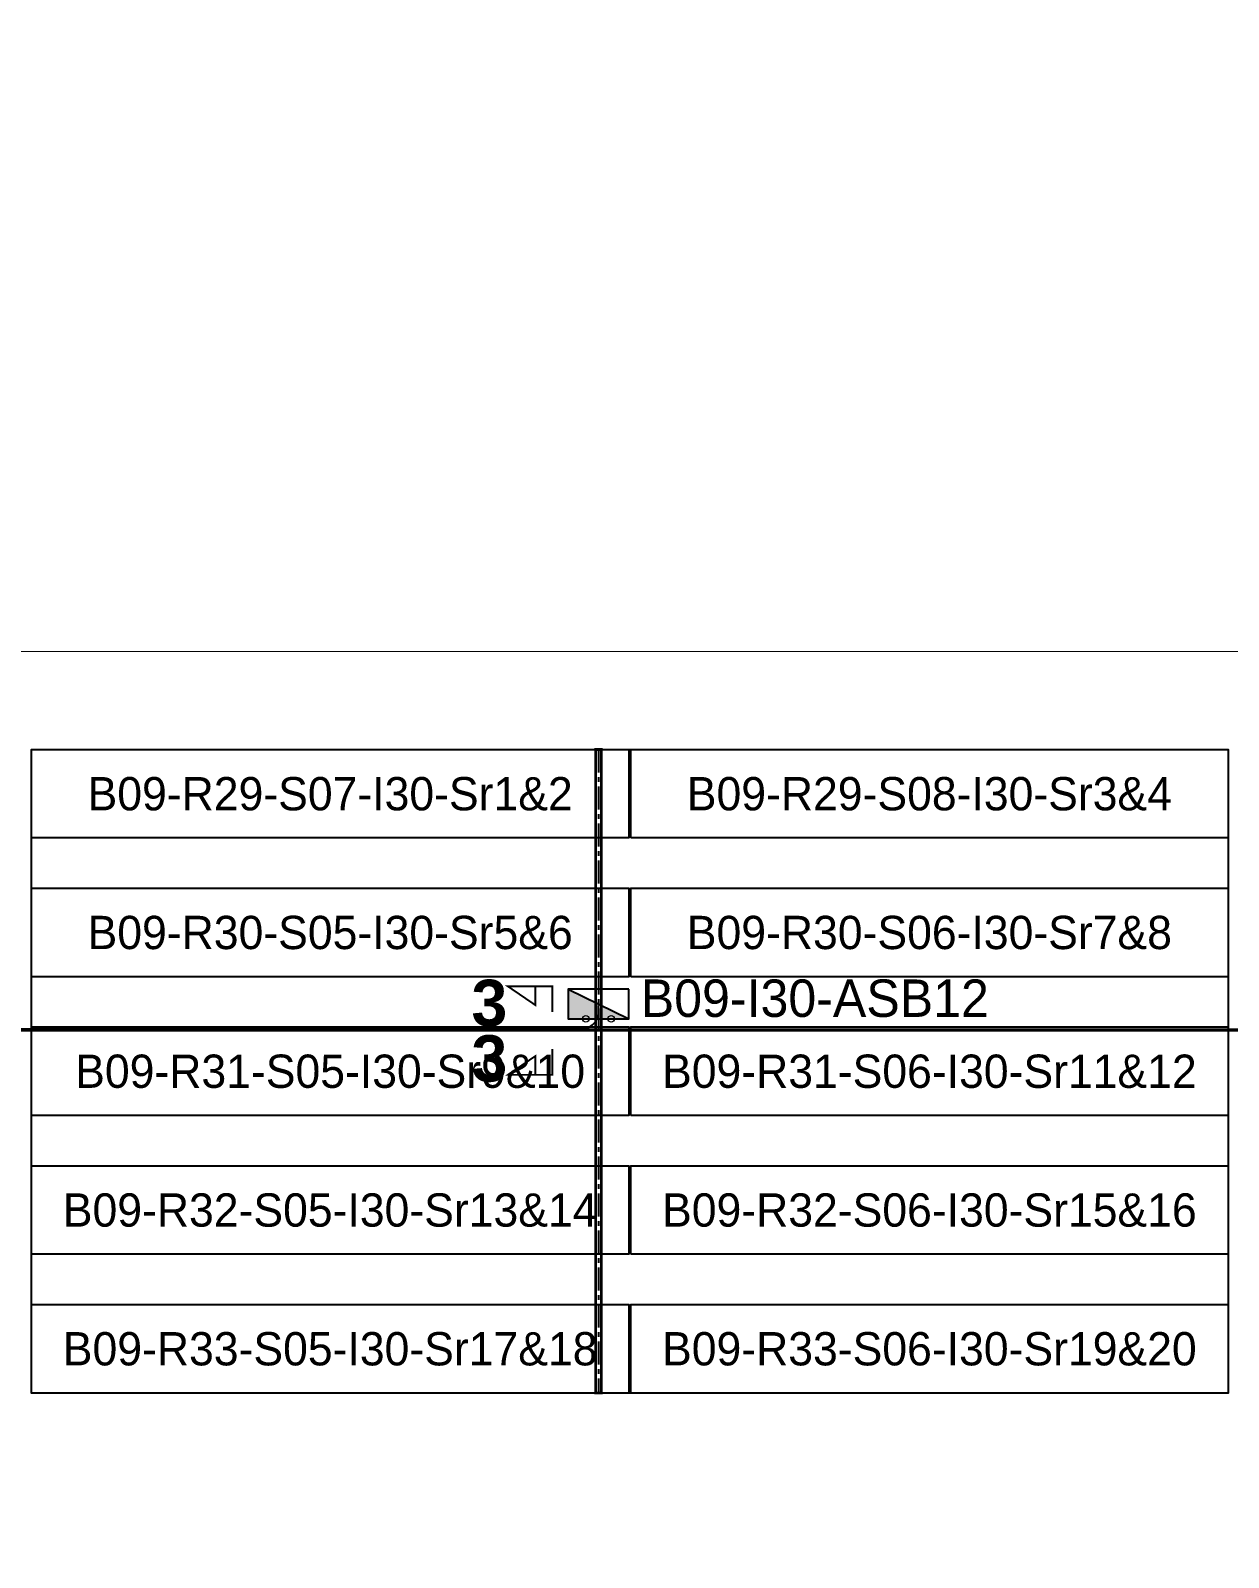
# Model space of a CAD drawing. Header units: metres. Extents: x 530797 to 531186, y 2674849 to 2675274.
# Drawn here: x 530991.4 to 531056.2, y 2675020.4 to 2675102.9 of the extents above; entities that cross this region are included whole.
import ezdxf
from ezdxf.enums import TextEntityAlignment as Align

# ---------------------------------------------------------------- set-up
doc = ezdxf.new("R2010")
doc.units = ezdxf.units.M
doc.linetypes.add('CENTER', pattern=[2, 1.25, -0.25, 0.25, -0.25])
doc.layers.add('Boundary-12.5 MW Block', color=6, linetype='Continuous', lineweight=9)
doc.layers.add('PILE', color=1, linetype='Continuous', lineweight=15)
for name, color, linetype in [('DC Trench BL-09', 40, 'Continuous'), ('E-Inverter Grouping', 2, 'Continuous'), ('Inverter Block-09', 7, 'Continuous'), ('LT Cable(AG) INV to LT Panel BL-09', 2, 'Continuous'), ('Messenger Wire Block-09 (Master Path)', 30, 'Continuous'), ('Messenger Wire Block-09 (MW Path)', 191, 'Continuous'), ('MMS Table Block-09', 8, 'Continuous'), ('Plan Line - DC BL-09', 40, 'Continuous'), ('Section Marking BL-09', 2, 'Continuous')]:
    doc.layers.add(name, color=color, linetype=linetype)
doc.styles.add('BoldTextStyle', font='arialbd.ttf')
doc.styles.get("Standard").update_dxf_attribs({"font": 'Adani Regular.ttf'})

# ---------------------------------------------------------------- blocks, each defined once
blk = doc.blocks.new('MMS Table (32.292 x 4.788)')
at = {"color": 0}
blk.add_lwpolyline([(0, -0.002), (0, 4.786), (32.292, 4.786), (32.292, -0.002)], close=True, dxfattribs=at)
at = {"color": 7}
blk.add_attdef('ID1', text='', height=1.8, dxfattribs=at).set_placement((16.146, 2.392), align=Align.MIDDLE_CENTER)
blk = doc.blocks.new('Inverter Block')
h = blk.add_hatch(color=0)
h.dxf.hatch_style = 1
h.paths.add_polyline_path([(-1.456, 2.269), (-1.456, 0.846), (1.456, 0.846)])
at = {"color": 0}
blk.add_lwpolyline([(1.456, 2.269), (-1.456, 2.269), (-1.456, 0.846), (1.456, 0.846)], close=True, dxfattribs=at)
blk.add_lwpolyline([(-1.456, 2.269), (1.456, 0.846)], dxfattribs=at)
at = {"layer": 'PILE'}
for centre in [(-0.613, 0.846), (0.613, 0.846)]:
    blk.add_circle(centre, 0.156, dxfattribs=at)
at = {"color": 7}
blk.add_attdef('ID', (-1.456, 3.006), '', height=1.8, dxfattribs=at)

msp = doc.modelspace()

# ---------------------------------------------------------------- linework, layer by layer
at = {"layer": 'Boundary-12.5 MW Block', "const_width": 0.05}
msp.add_lwpolyline([(530797.135, 2675274.075), (531185.739, 2675274.075), (531185.739, 2675216.791), (530926.603, 2675216.791), (530926.603, 2675069.363), (531185.739, 2675069.363), (531185.739, 2674849.291), (531121.055, 2674849.291), (531121.055, 2674856.791), (530797.135, 2674856.791)], close=True, dxfattribs=at)
at = {"layer": 'DC Trench BL-09', "color": 40, "const_width": 0.15}
msp.add_lwpolyline([(531022.29, 2675064.075), (531021.99, 2675064.075), (531021.99, 2675029.291), (531022.29, 2675029.291)], close=True, dxfattribs=at)
at = {"layer": 'E-Inverter Grouping', "color": 3}
msp.add_lwpolyline([(531056.171, 2675029.291), (530991.487, 2675029.291), (530991.487, 2675064.075), (531056.171, 2675064.075)], close=True, dxfattribs=at)
at = {"layer": 'LT Cable(AG) INV to LT Panel BL-09', "color": 5}
for points in [[(530918.382, 2675044.761, -0.317911), (530917.782, 2675045.61), (530917.782, 2675048.79, 0.214019), (530917.48, 2675049.462), (530910.766, 2675055.44, -0.214019), (530910.465, 2675056.112), (530910.465, 2675057.87, -0.0289), (530910.471, 2675057.974), (530910.526, 2675058.453, 0.0289), (530910.532, 2675058.557), (530910.532, 2675063.08, -0.414214), (530911.432, 2675063.98), (530960.016, 2675063.98, -0.414214), (530960.916, 2675063.08), (530960.916, 2675049.88, 0.414214), (530961.816, 2675048.98), (531021.241, 2675048.98, 0.414214), (531022.141, 2675049.88), (531022.141, 2675050.23)], [(530918.382, 2675044.795, -0.309777), (530917.807, 2675045.635), (530917.807, 2675048.801, 0.214019), (530917.505, 2675049.473), (530910.791, 2675055.451, -0.214019), (530910.49, 2675056.123), (530910.49, 2675057.868, -0.0289), (530910.496, 2675057.972), (530910.551, 2675058.452, 0.0289), (530910.557, 2675058.556), (530910.557, 2675063.055, -0.414214), (530911.457, 2675063.955), (530959.991, 2675063.955, -0.414214), (530960.891, 2675063.055), (530960.891, 2675049.855, 0.414214), (530961.791, 2675048.955), (531086.025, 2675048.955, 0.414214), (531086.925, 2675049.855), (531086.925, 2675050.23)], [(530920.451, 2675044.76), (530918.732, 2675044.76, -0.414214), (530917.832, 2675045.66), (530917.832, 2675048.812, 0.214019), (530917.53, 2675049.484), (530910.816, 2675055.462, -0.214019), (530910.515, 2675056.135), (530910.515, 2675057.867, -0.0289), (530910.521, 2675057.971), (530910.576, 2675058.45, 0.0289), (530910.582, 2675058.554), (530910.582, 2675063.03, -0.414214), (530911.482, 2675063.93), (530959.966, 2675063.93, -0.414214), (530960.866, 2675063.03), (530960.866, 2675049.83, 0.414214), (530961.766, 2675048.93), (531150.809, 2675048.93, 0.414214), (531151.709, 2675049.83), (531151.709, 2675050.23)]]:
    msp.add_lwpolyline(points, format="xyb", dxfattribs=at)
at = {"layer": 'Messenger Wire Block-09 (Master Path)'}
msp.add_lwpolyline([(530960.816, 2675048.88), (531153.347, 2675048.88)], dxfattribs=at)
at = {"layer": 'Messenger Wire Block-09 (MW Path)', "const_width": 0.1}
msp.add_lwpolyline([(530960.816, 2675048.88), (531153.347, 2675048.88)], dxfattribs=at)
at = {"layer": 'Plan Line - DC BL-09', "color": 6, "linetype": 'CENTER'}
msp.add_lwpolyline([(531022.141, 2675064.075), (531022.141, 2675029.291)], dxfattribs=at)
at = {"layer": 'Section Marking BL-09', "color": 94, "lineweight": 35, "true_color": 0x00a500, "const_width": 0.1}
for points in [[(531019.641, 2675049.88), (531019.641, 2675051.27), (531017.241, 2675051.27), (531018.721, 2675050.26), (531018.721, 2675051.27)], [(531019.641, 2675047.88), (531019.641, 2675046.49), (531017.241, 2675046.49), (531018.721, 2675047.5), (531018.721, 2675046.49)]]:
    msp.add_lwpolyline(points, dxfattribs=at)

# ---------------------------------------------------------------- block references
at = {"layer": 'Inverter Block-09'}
ref = msp.add_blockref('Inverter Block', (531022.141, 2675048.565), dxfattribs=dict(at, xscale=1.124999999976148, yscale=1.124999999976148, zscale=1.124999999976148))
ref.add_attrib('ID', 'B09-I30-ASB12', (531024.424, 2675049.618), dxfattribs={"layer": '0', "color": 7, "height": 2.025})
at = {"layer": 'MMS Table Block-09'}
for p, values in [((530991.487, 2675059.291), {'ID1': 'B09-R29-S07-I30-Sr1&2'}), ((531023.879, 2675059.291), {'ID1': 'B09-R29-S08-I30-Sr3&4'}), ((530991.487, 2675051.791), {'ID1': 'B09-R30-S05-I30-Sr5&6'}), ((531023.879, 2675051.791), {'ID1': 'B09-R30-S06-I30-Sr7&8'}), ((530991.487, 2675044.291), {'ID1': 'B09-R31-S05-I30-Sr9&10'}), ((531023.879, 2675044.291), {'ID1': 'B09-R31-S06-I30-Sr11&12'}), ((530991.487, 2675036.791), {'ID1': 'B09-R32-S05-I30-Sr13&14'}), ((531023.879, 2675036.791), {'ID1': 'B09-R32-S06-I30-Sr15&16'}), ((530991.487, 2675029.291), {'ID1': 'B09-R33-S05-I30-Sr17&18'}), ((531023.879, 2675029.291), {'ID1': 'B09-R33-S06-I30-Sr19&20'})]:
    msp.add_blockref('MMS Table (32.292 x 4.788)', p, dxfattribs=at).add_auto_attribs(values)

# ---------------------------------------------------------------- texts
at = {"layer": 'Section Marking BL-09', "color": 94, "true_color": 0x00a500, "style": 'BoldTextStyle'}
for p in [(531016.241, 2675050.38), (531016.241, 2675047.38)]:
    msp.add_text('3', height=2.5, dxfattribs=at).set_placement(p, align=Align.MIDDLE_CENTER)

doc.saveas('drawing.dxf')
